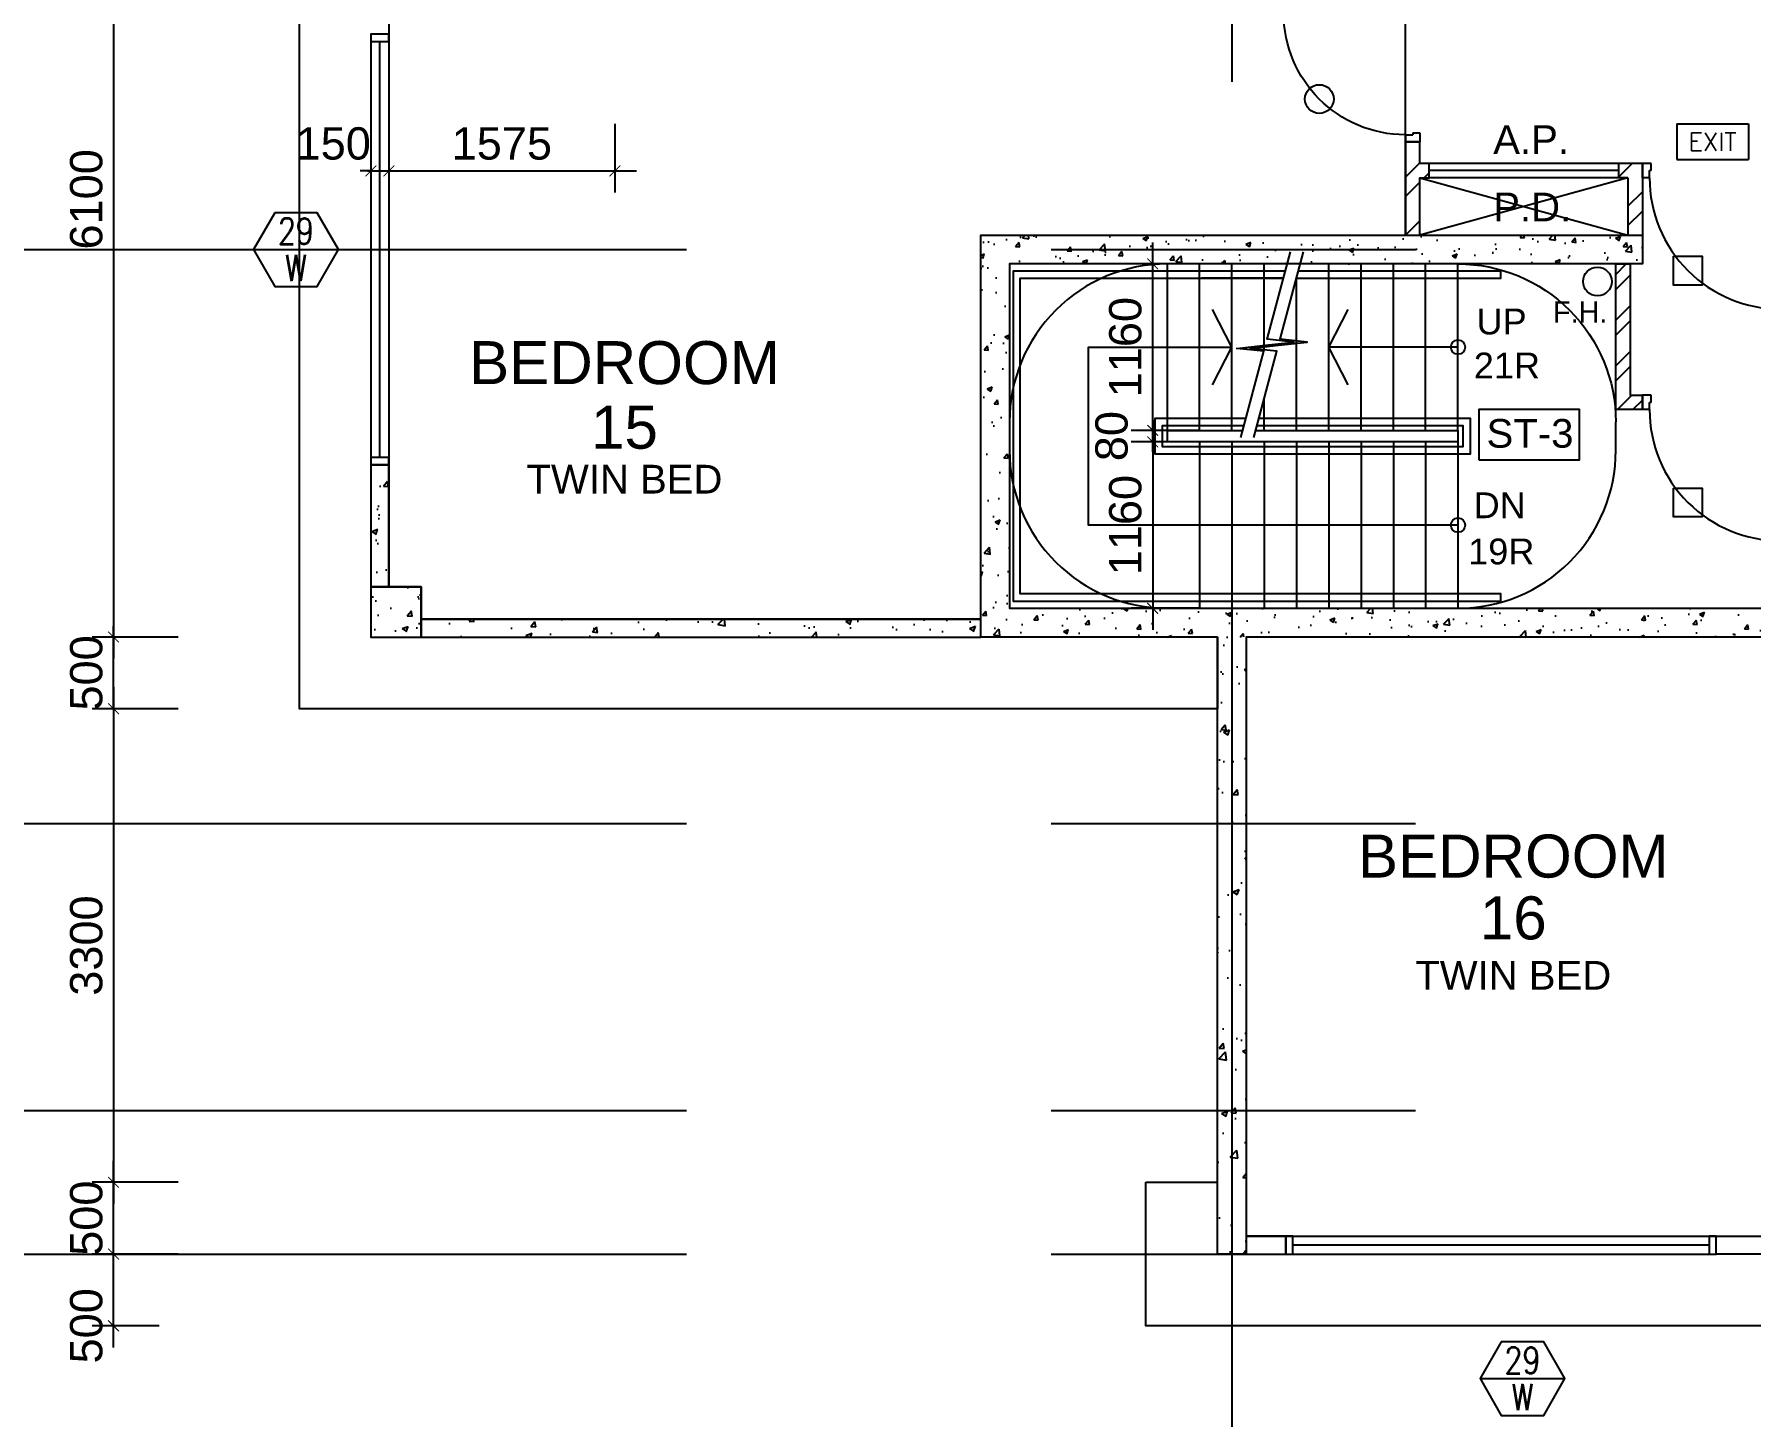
# Model space of a CAD drawing. Header units: millimetres. Extents: x -1214 to 71105, y 7230 to 56309.
# Drawn here: x 10654 to 22615, y 18867 to 28500 of the extents above; entities that cross this region are included whole.
import ezdxf
from ezdxf.enums import TextEntityAlignment as Align

# ---------------------------------------------------------------- set-up
doc = ezdxf.new("R2010")
doc.units = ezdxf.units.MM
doc.header["$MEASUREMENT"] = 0
doc.linetypes.add('CENTERX2', pattern=[101.6, 63.5, -12.7, 12.7, -12.7])
doc.layers.get('0').update_dxf_attribs({"color": 8})
doc.layers.get('Defpoints').update_dxf_attribs({"color": 8})
for name, color, linetype in [('Architectural Features', 8, 'Continuous'), ('Door', 8, 'Continuous'), ('FS', 8, 'Continuous'), ('FSD', 8, 'Continuous'), ('GBP A.P.', 8, 'Continuous'), ('GBP Dim', 8, 'Continuous'), ('GBP Text 200', 8, 'Continuous'), ('GBP Text 250', 8, 'Continuous'), ('grid', 8, 'CENTERX2'), ('hatch', 8, 'Continuous'), ('PD', 8, 'Continuous'), ('PD DOOR', 8, 'Continuous'), ('STAIR', 8, 'Continuous'), ('TEXT', 8, 'Continuous'), ('WALL-NEW', 8, 'Continuous'), ('WALL-STRUCTURE', 8, 'Continuous'), ('WINDOW', 8, 'Continuous'), ('Window Mark', 8, 'Continuous'), ('WINDOW-MULLION', 8, 'Continuous'), ('zzz-room mix', 8, 'Continuous')]:
    doc.layers.add(name, color=color, linetype=linetype)
doc.styles.add('BH', font='arial.ttf')
doc.styles.add('ROMANS', font='romans.shx')
doc.styles.add('SWIS721LT750', font='swissl.ttf')
doc.dimstyles.new('200 GBP', dxfattribs={"dimscale": 1.5, "dimtxt": 150, "dimasz": 50, "dimexe": 100, "dimexo": 50, "dimgap": 50, "dimtad": 1, "dimdec": 0, "dimzin": 0, "dimdsep": 46, "dimtxsty": 'BH', "dimblk": 'ARCHTICK', "dimcen": 0.09, "dimdle": 100, "dimclrd": 9, "dimclre": 9, "dimclrt": 1, "dimadec": 0, "dimazin": 0, "dimtfac": 1, "dimtdec": 0, "dimtix": 1, "dimtmove": 2, "dimatfit": 3, "dimldrblk": 'ARCHTICK', "dimfxl": 300, "dimfxlon": 1, "dimtolj": 1, "dimtzin": 0, "dimarcsym": 0})

# ---------------------------------------------------------------- blocks, each defined once
blk = doc.blocks.new('DR1CM')
at = {"layer": 'Door'}
blk.add_arc((0, 0), 1, 0, 90, dxfattribs=at)
blk = doc.blocks.new('DR1CR2')
at = {"layer": 'Door'}
for p, q in [((-50, 0), (-50, -50)), ((-50, 0), (0, 0)), ((0, 0), (0, -75)), ((-62.5, -50), (-50, -50)), ((-62.5, -50), (-62.5, -100)), ((-62.5, -100), (0, -100)), ((0, -75), (0, -100))]:
    blk.add_line(p, q, dxfattribs=at)
blk = doc.blocks.new('FSEX-V01')
for p, q in [((0, 300), (0, 0)), ((0, 300), (600, 300)), ((600, 300), (600, 0)), ((0, 0), (600, 0))]:
    blk.add_line(p, q)
at = {"style": 'ROMANS'}
blk.add_text('EXIT', height=150, dxfattribs=at).set_placement((300, 150), align=Align.MIDDLE)
blk = doc.blocks.new('A$C65CE4B9A')
at = {"layer": 'grid', "ltscale": 200}
for p, q in [((-50000, 10500), (-50000, -20450)), ((-66500, -8450), (0, -8450)), ((-66500, -12450), (0, -12450)), ((-66500, -14450), (0, -14450)), ((-66500, -15450), (0, -15450))]:
    blk.add_line(p, q, dxfattribs=at)
blk = doc.blocks.new('WINDOW MULLION2')
at = {"layer": 'WINDOW-MULLION', "ltscale": 100}
blk.add_lwpolyline([(25226, 20000), (25226, 20125), (25176, 20125), (25176, 20000)], close=True, dxfattribs=at)
blk = doc.blocks.new('_ArchTick')
at = {"color": 0, "const_width": 0.1}
blk.add_lwpolyline([(0.5, 0.5), (-0.5, -0.5)], dxfattribs=at)
blk = doc.blocks.new('*D28')
at = {"layer": 'Defpoints', "color": 0, "transparency": 16777216}
for p in [(11206, 30400), (11206, 24300), (11206, 24300)]:
    blk.add_point(p, dxfattribs=at)
at = {"layer": 'GBP Dim', "color": 9, "lineweight": -2, "transparency": 16777216}
for p, q in [((11206, 30550), (11206, 24150)), ((11206, 30400), (11056, 30400)), ((11206, 24300), (11056, 24300))]:
    blk.add_line(p, q, dxfattribs=at)
at = {"layer": 'GBP Dim', "color": 9, "lineweight": -2, "transparency": 16777216, "xscale": 75, "yscale": 75, "zscale": 75}
for p, rotation in [((11206, 30400), 90), ((11206, 24300), 270)]:
    blk.add_blockref('_ArchTick', p, dxfattribs=dict(at, rotation=rotation))
at = {"layer": 'GBP Dim', "transparency": 16777216, "insert": (11017, 27350), "char_height": 225, "attachment_point": 5, "rotation": 90, "style": 'BH'}
blk.add_mtext('\\A1;6100', dxfattribs=at)
blk = doc.blocks.new('*D29')
at = {"layer": 'Defpoints', "color": 0, "transparency": 16777216}
for p in [(11206, 23800), (11206, 20500), (11206, 20500)]:
    blk.add_point(p, dxfattribs=at)
at = {"layer": 'GBP Dim', "color": 9, "lineweight": -2, "transparency": 16777216}
for p, q in [((11206, 23950), (11206, 20350)), ((11206, 23800), (11056, 23800)), ((11206, 20500), (11056, 20500))]:
    blk.add_line(p, q, dxfattribs=at)
at = {"layer": 'GBP Dim', "color": 9, "lineweight": -2, "transparency": 16777216, "xscale": 75, "yscale": 75, "zscale": 75}
for p, rotation in [((11206, 23800), 90), ((11206, 20500), 270)]:
    blk.add_blockref('_ArchTick', p, dxfattribs=dict(at, rotation=rotation))
at = {"layer": 'GBP Dim', "transparency": 16777216, "insert": (11017, 22150), "char_height": 225, "attachment_point": 5, "rotation": 90, "style": 'BH'}
blk.add_mtext('\\A1;3300', dxfattribs=at)
blk = doc.blocks.new('*D33')
at = {"layer": 'Defpoints', "color": 0, "transparency": 16777216}
for p in [(11206, 20000), (11936, 20000, 0), (11600, 19500, 0)]:
    blk.add_point(p, dxfattribs=at)
at = {"layer": 'GBP Dim', "color": 9, "lineweight": -2, "transparency": 16777216}
for p, q in [((11206, 19350), (11206, 20150)), ((11656, 20000), (11056, 20000)), ((11525, 19500), (11056, 19500))]:
    blk.add_line(p, q, dxfattribs=at)
at = {"layer": 'GBP Dim', "color": 9, "lineweight": -2, "transparency": 16777216, "xscale": 75, "yscale": 75, "zscale": 75}
for p, rotation in [((11206, 20000), 90), ((11206, 19500), 270)]:
    blk.add_blockref('_ArchTick', p, dxfattribs=dict(at, rotation=rotation))
at = {"layer": 'GBP Dim', "transparency": 16777216, "insert": (11017, 19500), "char_height": 225, "attachment_point": 5, "rotation": 90, "style": 'BH'}
blk.add_mtext('\\A1;500', dxfattribs=at)
blk = doc.blocks.new('*D80')
at = {"layer": 'Defpoints', "color": 0, "transparency": 16777216}
for p in [(23299, 30459), (24719, 28150), (24042, 27734)]:
    blk.add_point(p, dxfattribs=at)
at = {"layer": 'GBP Dim', "color": 9, "lineweight": -2, "transparency": 16777216}
for p, q in [((23006, 30278), (22495, 29964)), ((22544, 30170), (24121, 27606)), ((24426, 27970), (23915, 27655))]:
    blk.add_line(p, q, dxfattribs=at)
at = {"layer": 'GBP Dim', "color": 9, "lineweight": -2, "transparency": 16777216, "xscale": 75, "yscale": 75, "zscale": 75}
for p, rotation in [((22623, 30043), 121.5887666786611), ((24042, 27734), 301.5887666786611)]:
    blk.add_blockref('_ArchTick', p, dxfattribs=dict(at, rotation=rotation))
at = {"layer": 'GBP Dim', "transparency": 16777216, "insert": (23494, 28988), "char_height": 225, "attachment_point": 5, "rotation": 301.5888, "style": 'BH'}
blk.add_mtext('\\A1;2710', dxfattribs=at)
blk = doc.blocks.new('*D140')
at = {"layer": 'Defpoints', "color": 0, "transparency": 16777216}
for p in [(13125, 27952), (14700, 27952), (14700, 27548)]:
    blk.add_point(p, dxfattribs=at)
at = {"layer": 'GBP Dim', "color": 9, "lineweight": -2, "transparency": 16777216}
for p, q in [((13125, 27877), (13125, 27398)), ((14700, 27877), (14700, 27398)), ((12975, 27548), (14850, 27548))]:
    blk.add_line(p, q, dxfattribs=at)
at = {"layer": 'GBP Dim', "color": 9, "lineweight": -2, "transparency": 16777216, "xscale": 75, "yscale": 75, "zscale": 75, "rotation": 180}
blk.add_blockref('_ArchTick', (13125, 27548), dxfattribs=at)
at = {"layer": 'GBP Dim', "color": 9, "lineweight": -2, "transparency": 16777216, "xscale": 75, "yscale": 75, "zscale": 75}
blk.add_blockref('_ArchTick', (14700, 27548), dxfattribs=at)
at = {"layer": 'GBP Dim', "transparency": 16777216, "insert": (13912, 27738), "char_height": 225, "attachment_point": 5, "style": 'BH'}
blk.add_mtext('\\A1;1575', dxfattribs=at)
blk = doc.blocks.new('*D143')
at = {"layer": 'Defpoints', "color": 0, "transparency": 16777216}
for p in [(11206, 24300), (11902, 24300), (11902, 23800)]:
    blk.add_point(p, dxfattribs=at)
at = {"layer": 'GBP Dim', "color": 9, "lineweight": -2, "transparency": 16777216}
for p, q in [((11656, 24300), (11056, 24300)), ((11206, 24300), (11206, 24375)), ((11206, 23800), (11206, 24300)), ((11656, 23800), (11056, 23800)), ((11206, 23800), (11206, 23725))]:
    blk.add_line(p, q, dxfattribs=at)
at = {"layer": 'GBP Dim', "color": 9, "lineweight": -2, "transparency": 16777216, "xscale": 75, "yscale": 75, "zscale": 75}
for p, rotation in [((11206, 24300), 270), ((11206, 23800), 90)]:
    blk.add_blockref('_ArchTick', p, dxfattribs=dict(at, rotation=rotation))
at = {"layer": 'GBP Dim', "transparency": 16777216, "insert": (11017, 24050), "char_height": 225, "attachment_point": 5, "rotation": 90, "style": 'BH'}
blk.add_mtext('\\A1;500', dxfattribs=at)
blk = doc.blocks.new('*D144')
at = {"layer": 'Defpoints', "color": 0, "transparency": 16777216}
for p in [(13000, 23155), (18900, 18354), (18900, 16933)]:
    blk.add_point(p, dxfattribs=at)
at = {"layer": 'GBP Dim', "color": 9, "lineweight": -2, "transparency": 16777216}
for p, q in [((13000, 17383), (13000, 16783)), ((18900, 17383), (18900, 16783)), ((12850, 16933), (19050, 16933))]:
    blk.add_line(p, q, dxfattribs=at)
at = {"layer": 'GBP Dim', "color": 9, "lineweight": -2, "transparency": 16777216, "xscale": 75, "yscale": 75, "zscale": 75, "rotation": 180}
blk.add_blockref('_ArchTick', (13000, 16933), dxfattribs=at)
at = {"layer": 'GBP Dim', "color": 9, "lineweight": -2, "transparency": 16777216, "xscale": 75, "yscale": 75, "zscale": 75}
blk.add_blockref('_ArchTick', (18900, 16933), dxfattribs=at)
at = {"layer": 'GBP Dim', "transparency": 16777216, "insert": (15950, 17122), "char_height": 225, "attachment_point": 5, "style": 'BH'}
blk.add_mtext('\\A1;5900', dxfattribs=at)
blk = doc.blocks.new('*D170')
at = {"layer": 'Defpoints', "color": 0, "transparency": 16777216}
for p in [(18900, 19223), (18400, 18723, 0), (18900, 17809)]:
    blk.add_point(p, dxfattribs=at)
at = {"layer": 'GBP Dim', "color": 9, "lineweight": -2, "transparency": 16777216}
for p, q in [((18400, 18034), (18400, 17659)), ((18900, 18034), (18900, 17659)), ((18250, 17809), (19050, 17809))]:
    blk.add_line(p, q, dxfattribs=at)
at = {"layer": 'GBP Dim', "color": 9, "lineweight": -2, "transparency": 16777216, "xscale": 75, "yscale": 75, "zscale": 75, "rotation": 180}
blk.add_blockref('_ArchTick', (18400, 17809), dxfattribs=at)
at = {"layer": 'GBP Dim', "color": 9, "lineweight": -2, "transparency": 16777216, "xscale": 75, "yscale": 75, "zscale": 75}
blk.add_blockref('_ArchTick', (18900, 17809), dxfattribs=at)
at = {"layer": 'GBP Dim', "transparency": 16777216, "insert": (18625, 17999), "char_height": 225, "attachment_point": 5, "style": 'BH'}
blk.add_mtext('\\A1;500', dxfattribs=at)
blk = doc.blocks.new('MISCWINDOWS')
blk.add_line((-4.04, 0), (4.04, 0))
blk.add_lwpolyline([(-2.02, 3.5), (-4.04, 0), (-2.02, -3.5), (2.02, -3.5), (4.04, 0), (2.02, 3.5)], close=True)
at = {"style": 'BH'}
for tag, p in [('MARK_NUMBER', (0, 1.75)), ('DWG_NUMBER', (0, -1.75))]:
    blk.add_attdef(tag, text='', height=2.5, dxfattribs=at).set_placement(p, align=Align.MIDDLE_CENTER)
blk = doc.blocks.new('*D175')
at = {"layer": 'Defpoints', "color": 0, "transparency": 16777216}
for p in [(11206, 20500), (11936, 20500, 0), (11600, 20000, 0)]:
    blk.add_point(p, dxfattribs=at)
at = {"layer": 'GBP Dim', "color": 9, "lineweight": -2, "transparency": 16777216}
for p, q in [((11206, 19850), (11206, 20650)), ((11656, 20500), (11056, 20500)), ((11525, 20000), (11056, 20000))]:
    blk.add_line(p, q, dxfattribs=at)
at = {"layer": 'GBP Dim', "color": 9, "lineweight": -2, "transparency": 16777216, "xscale": 75, "yscale": 75, "zscale": 75}
for p, rotation in [((11206, 20500), 90), ((11206, 20000), 270)]:
    blk.add_blockref('_ArchTick', p, dxfattribs=dict(at, rotation=rotation))
at = {"layer": 'GBP Dim', "transparency": 16777216, "insert": (11017, 20250), "char_height": 225, "attachment_point": 5, "rotation": 90, "style": 'BH'}
blk.add_mtext('\\A1;500', dxfattribs=at)
blk = doc.blocks.new('*D242')
at = {"layer": 'Defpoints', "color": 0, "transparency": 16777216}
for p in [(13000, 27952), (13125, 27952), (13125, 27548)]:
    blk.add_point(p, dxfattribs=at)
at = {"layer": 'GBP Dim', "color": 9, "lineweight": -2, "transparency": 16777216}
for p, q in [((13000, 27877), (13000, 27398)), ((13125, 27877), (13125, 27398)), ((13000, 27548), (12925, 27548)), ((13000, 27548), (13125, 27548)), ((13125, 27548), (13200, 27548))]:
    blk.add_line(p, q, dxfattribs=at)
at = {"layer": 'GBP Dim', "color": 9, "lineweight": -2, "transparency": 16777216, "xscale": 75, "yscale": 75, "zscale": 75}
blk.add_blockref('_ArchTick', (13000, 27548), dxfattribs=at)
at = {"layer": 'GBP Dim', "color": 9, "lineweight": -2, "transparency": 16777216, "xscale": 75, "yscale": 75, "zscale": 75, "rotation": 180}
blk.add_blockref('_ArchTick', (13125, 27548), dxfattribs=at)
at = {"layer": 'GBP Dim', "transparency": 16777216, "insert": (12737, 27738), "char_height": 225, "attachment_point": 5, "style": 'BH'}
blk.add_mtext('\\A1;150', dxfattribs=at)
blk = doc.blocks.new('*D251')
at = {"layer": 'Defpoints', "color": 0, "transparency": 16777216}
for p in [(18850, 25660), (18448, 24500), (18850, 24500)]:
    blk.add_point(p, dxfattribs=at)
at = {"layer": 'GBP Dim', "color": 9, "lineweight": -2, "transparency": 16777216}
for p, q in [((18448, 25810), (18448, 24350)), ((18775, 25660), (18298, 25660)), ((18775, 24500), (18298, 24500))]:
    blk.add_line(p, q, dxfattribs=at)
at = {"layer": 'GBP Dim', "color": 9, "lineweight": -2, "transparency": 16777216, "xscale": 75, "yscale": 75, "zscale": 75}
for p, rotation in [((18448, 25660), 90), ((18448, 24500), 270)]:
    blk.add_blockref('_ArchTick', p, dxfattribs=dict(at, rotation=rotation))
at = {"layer": 'GBP Dim', "transparency": 16777216, "insert": (18258, 25080), "char_height": 225, "attachment_point": 5, "rotation": 90, "style": 'BH'}
blk.add_mtext('\\A1;1160', dxfattribs=at)
blk = doc.blocks.new('*D252')
at = {"layer": 'Defpoints', "color": 0, "transparency": 16777216}
for p in [(18448, 25740), (18850, 25740), (18850, 25660)]:
    blk.add_point(p, dxfattribs=at)
at = {"layer": 'GBP Dim', "color": 9, "lineweight": -2, "transparency": 16777216}
for p, q in [((18775, 25740), (18298, 25740)), ((18448, 25740), (18448, 25815)), ((18448, 25660), (18448, 25740)), ((18775, 25660), (18298, 25660)), ((18448, 25660), (18448, 25585))]:
    blk.add_line(p, q, dxfattribs=at)
at = {"layer": 'GBP Dim', "color": 9, "lineweight": -2, "transparency": 16777216, "xscale": 75, "yscale": 75, "zscale": 75}
for p, rotation in [((18448, 25740), 270), ((18448, 25660), 90)]:
    blk.add_blockref('_ArchTick', p, dxfattribs=dict(at, rotation=rotation))
at = {"layer": 'GBP Dim', "transparency": 16777216, "insert": (18162, 25700), "char_height": 225, "attachment_point": 5, "rotation": 90, "style": 'BH'}
blk.add_mtext('\\A1;80', dxfattribs=at)
blk = doc.blocks.new('*D253')
at = {"layer": 'Defpoints', "color": 0, "transparency": 16777216}
for p in [(18448, 26900), (18848, 26900), (18850, 25740)]:
    blk.add_point(p, dxfattribs=at)
at = {"layer": 'GBP Dim', "color": 9, "lineweight": -2, "transparency": 16777216}
for p, q in [((18448, 25590), (18448, 27050)), ((18773, 26900), (18298, 26900)), ((18775, 25740), (18298, 25740))]:
    blk.add_line(p, q, dxfattribs=at)
at = {"layer": 'GBP Dim', "color": 9, "lineweight": -2, "transparency": 16777216, "xscale": 75, "yscale": 75, "zscale": 75}
for p, rotation in [((18448, 26900), 90), ((18448, 25740), 270)]:
    blk.add_blockref('_ArchTick', p, dxfattribs=dict(at, rotation=rotation))
at = {"layer": 'GBP Dim', "transparency": 16777216, "insert": (18258, 26320), "char_height": 225, "attachment_point": 5, "rotation": 90, "style": 'BH'}
blk.add_mtext('\\A1;1160', dxfattribs=at)

msp = doc.modelspace()

# ---------------------------------------------------------------- hatches: boundary and pattern name
at = {"layer": 'hatch'}
h = msp.add_hatch(dxfattribs=at)
h.set_pattern_fill('ANSI32', color=256, scale=30, style=0)
h.set_pattern_definition([(45, (20210, 27099.97), (-202.06, 202.06), []), (45, (20344.7, 27099.97), (-202.06, 202.06), [])])
edge = h.paths.add_edge_path()
edge.add_line((20374.7, 27600), (20310, 27600))
edge.add_line((20310, 27600), (20310, 27750))
edge.add_line((20310, 27750), (20210, 27750))
edge.add_line((20210, 27750), (20210, 27100))
edge.add_line((20374.7, 27500.1), (20374.7, 27600))
edge.add_line((20374.7, 27500), (20310, 27500))
edge.add_line((20310, 27500), (20310, 27100))
edge.add_line((20210, 27100), (20310, 27100))
h = msp.add_hatch(dxfattribs=at)
h.set_pattern_fill('AR-CONC', color=256, scale=50, style=0)
h.set_pattern_definition([(50, (-579051.98, 745630.23), (358.63009, -31.37607), [37.5, -412.5]), (355, (-579051.98, 745630.23), (-69.37567, 376.09607), [30, -330]), (100.4514, (-579022.1, 745627.62), (289.25469, 344.71977), [31.8701, -350.57106]), (46.1842, (-579052, 745730.23), (533.62052, -82.7595), [56.25, -618.75]), (96.6356, (-579007.5, 745723.34), (467.33135, 487.05894), [47.80514, -525.8565]), (351.1842, (-579052, 745730.23), (467.33097, 487.0593), [45, -495]), (21, (-579001.98, 745705.23), (298.45353, -201.309445), [37.5, -412.5]), (326, (-579001.98, 745705.23), (121.65767, 362.57502), [30, -330]), (71.4514, (-578977.1, 745688.46), (420.11131, 161.26525), [31.8701, -350.57106]), (37.5, (-579051.98, 745630.23), (6.079928, 166.446927), [0, -326, 0, -335, 0, -331.25]), (7.5, (-579051.98, 745630.23), (131.53477, 197.205856), [0, -191, 0, -318.5, 0, -126.25]), (327.5, (-579163.48, 745630.23), (266.911218, -11.277436), [0, -125, 0, -390, 0, -517.5]), (317.5, (-579213.48, 745630.23), (291.593085, 50.05249), [0, -162.5, 0, -259, 0, -367.5])])
h.paths.add_polyline_path([(17250, 27100), (21860, 27100), (21860, 26900), (17450, 26900), (17450, 24500), (22975, 24500), (22975, 27000), (22975, 27600), (23175, 27600), (23175, 27000), (23175, 24300), (17250, 24300)])
h = msp.add_hatch(dxfattribs=at)
h.set_pattern_fill('ANSI32', color=256, scale=30, style=0)
h.set_pattern_definition([(45, (326563.34, -69177.02), (-202.05576, 202.05576), []), (45, (326698.05, -69177.02), (-202.05576, 202.05576), [])])
h.paths.add_polyline_path([(21695.3, 27600), (21860, 27600), (21860, 27100), (21760, 27100), (21760, 27500), (21695.3, 27500)])
h = msp.add_hatch(dxfattribs=at)
h.set_pattern_fill('ANSI32', color=256, scale=600, style=0)
h.set_pattern_definition([(45, (17319.3, 10379.9), (-159.099, 159.099), []), (45, (17425.37, 10379.9), (-159.099, 159.099), [])])
h.paths.add_polyline_path([(21775, 26900), (21775, 25985), (21860, 25985), (21860, 25885), (21675, 25885), (21675, 26900)])
h = msp.add_hatch(dxfattribs=at)
h.set_pattern_fill('AR-CONC', color=256, scale=60, style=0)
h.set_pattern_definition([(50, (-1096830.06, 2082856.36), (430.35611, -37.65128), [45, -495]), (355, (-1096830.06, 2082856.36), (-83.2508, 451.31528), [36, -396]), (100.4514, (-1096794.2, 2082853.2), (347.10563, 413.663725), [38.24411, -420.68527]), (46.1842, (-1096830.06, 2082976.36), (640.34463, -99.31141), [67.5, -742.5]), (96.6356, (-1096776.7, 2082968.1), (560.79762, 584.47072), [57.36617, -631.0278]), (351.1842, (-1096830.06, 2082976.36), (560.79717, 584.47116), [54, -594]), (21, (-1096770.06, 2082946.36), (358.14423, -241.571334), [45, -495]), (326, (-1096770.06, 2082946.36), (145.9892, 435.09003), [36, -396]), (71.4514, (-1096740.2, 2082926.22), (504.13358, 193.5183), [38.24411, -420.68527]), (37.5, (-1096830.06, 2082856.36), (7.295913, 199.736312), [0, -391.2, 0, -402, 0, -397.5]), (7.5, (-1096830.06, 2082856.36), (157.841722, 236.647027), [0, -229.2, 0, -382.2, 0, -151.5]), (327.5, (-1096963.86, 2082856.36), (320.293462, -13.532923), [0, -150, 0, -468, 0, -621]), (317.5, (-1097023.86, 2082856.36), (349.9117, 60.06299), [0, -195, 0, -310.8, 0, -441])])
edge = h.paths.add_edge_path()
edge.add_line((13000, 24300), (17271.3, 24300))
edge.add_line((17271.3, 24300), (17250, 24425))
edge.add_line((17250, 24425), (13350, 24425))
edge.add_line((13350, 24425), (13350, 24650))
edge.add_line((13350, 24650), (13125, 24650))
edge.add_line((13125, 24650), (13125, 25400))
edge.add_line((13125, 25400), (13000, 25400))
edge.add_line((13000, 25400), (13000, 24300))
h = msp.add_hatch(dxfattribs=at)
h.set_pattern_fill('AR-CONC', color=256, scale=60, style=0)
h.set_pattern_definition([(50, (0, -2e-10), (430.356, -37.6513), [45, -495]), (355, (0, -2e-10), (-83.251, 451.315), [36, -396]), (100.4514, (35.86, -3.14), (347.1056, 413.664), [38.244, -420.685]), (46.1842, (0, 120), (640.345, -99.311), [67.5, -742.5]), (96.6356, (53.36, 111.7), (560.798, 584.471), [57.366, -631.028]), (351.1842, (0, 120), (560.797, 584.471), [54, -594]), (21, (60, 90), (358.1442, -241.5713), [45, -495]), (326, (60, 90), (145.989, 435.09), [36, -396]), (71.4514, (89.85, 69.87), (504.1336, 193.5183), [38.244, -420.685]), (37.5, (0, -2e-10), (7.2959, 199.7363), [0, -391.2, 0, -402, 0, -397.5]), (7.5, (0, -2e-10), (157.8417, 236.647), [0, -229.2, 0, -382.2, 0, -151.5]), (327.5, (-133.8, -2e-10), (320.2935, -13.5329), [0, -150, 0, -468, 0, -621]), (317.5, (-193.8, -2e-10), (349.9117, 60.063), [0, -195, 0, -310.8, 0, -441])])
h.paths.add_polyline_path([(19100, 20000), (18900, 20000.3), (18900, 24300), (19100, 24300)])

# ---------------------------------------------------------------- linework, layer by layer
at = {"layer": 'Architectural Features', "ltscale": 50}
msp.add_line((18400.9, 20499.9, 0), (18900, 20499.9), dxfattribs=at)
for points in [[(18900, 24299.9), (18900, 23799.9), (12500.9, 23799.9), (12500.9, 30400.1)], [(18900, 24299.9), (18900, 23799.9), (12500.9, 23799.9), (12500.9, 24799.9)]]:
    msp.add_lwpolyline(points, dxfattribs=at)
at = {"layer": 'Architectural Features', "ltscale": 50, "elevation": 0}
msp.add_lwpolyline([(31000, 19999.9), (31000, 19499.8), (18400.9, 19499.9), (18400.9, 20499.9)], dxfattribs=at)
at = {"layer": 'FSD'}
for points in [[(22078, 26953), (22278, 26953), (22278, 26753), (22078, 26753), (22078, 26953)], [(22078, 25338), (22278, 25338), (22278, 25138), (22078, 25138), (22078, 25338)]]:
    msp.add_lwpolyline(points, dxfattribs=at)
for centre in [(19609, 28049), (21547.1, 26777.5)]:
    msp.add_circle(centre, 100, dxfattribs=at)
at = {"layer": 'PD'}
for points in [[(21695.3, 27600), (20374.7, 27599.9)], [(21695.3, 27500.1), (20374.7, 27500)]]:
    msp.add_lwpolyline(points, dxfattribs=at)
at = {"layer": 'PD', "ltscale": 20}
for points in [[(21760, 27500), (20310, 27100)], [(20310, 27500), (21760, 27100)]]:
    msp.add_lwpolyline(points, dxfattribs=at)
at = {"layer": 'PD DOOR'}
msp.add_lwpolyline([(21695.3, 27550), (20374.7, 27550)], dxfattribs=at)
at = {"layer": 'STAIR'}
for points in [[(19061.5, 25691.3), (19222.2, 26290.9), (19034.6, 26311.1), (19233.5, 26333), (19432.3, 26354.9), (19244.7, 26375.1), (19407.6, 26983)], [(19152.9, 25691.3), (19313.6, 26290.9), (19126.1, 26311.1), (19324.9, 26333), (19523.7, 26354.9), (19336.2, 26375.1), (19499.1, 26983)], [(19372, 26850), (17475, 26850), (17475, 24550), (20875, 24550), (20875, 24600), (17525, 24600), (17525, 26800), (19358.6, 26800)], [(18550, 25740), (18550, 26900)], [(18775, 25740), (18775, 26900)], [(19358.6, 26800), (18790, 26800)], [(19372, 26850), (18803.4, 26850)], [(19000, 25740), (19000, 26900)], [(19225, 26300.4), (19225, 26900)], [(19450, 26800), (20875, 26800), (20875, 26850), (19463.4, 26850)], [(19450, 25740), (19450, 26800)], [(19675, 25740), (19675, 26900)], [(19900, 25740), (19900, 26900)], [(20125, 25740), (20125, 26900)], [(20350, 25740), (20350, 26900)], [(20575, 25740), (20575, 26900)], [(18865.4, 26056.6), (19000, 26320), (18865.4, 26583.3)], [(19809.6, 26056.6), (19675, 26320), (19809.6, 26583.3)], [(20575, 25080), (18000, 25080), (18000, 26320), (19000, 26320)], [(20575, 26320), (19675, 26320)], [(19225, 25740), (19225, 25960.3)], [(19188.8, 25825), (20660, 25825), (20660, 25575), (19450, 25575), (18465, 25575), (18465, 25825), (19097.3, 25825)], [(19175.4, 25775), (20610, 25775), (20610, 25625), (19463.4, 25625), (18515, 25625), (18515, 25775), (19083.9, 25775)], [(19166, 25740), (20575, 25740), (20575, 25660), (18550, 25660), (18550, 25740), (19074.5, 25740)], [(18775, 25660), (18775, 24500)], [(19000, 25660), (19000, 24500)], [(19225, 25660), (19225, 24500)], [(19450, 25660), (19450, 24500)], [(19675, 25660), (19675, 24500)], [(19900, 25660), (19900, 24500)], [(20125, 25660), (20125, 24500)], [(20350, 25660), (20350, 24500)], [(20575, 25660), (20575, 24500)]]:
    msp.add_lwpolyline(points, dxfattribs=at)
at = {"layer": 'STAIR', "ltscale": 0.1}
for points in [[(20575, 26900, -0.4142136), (21675, 25800)], [(20575, 24500, 0.4142136), (21675, 25600)]]:
    msp.add_lwpolyline(points, format="xyb", dxfattribs=at)
at = {"layer": 'STAIR', "ltscale": 0.3}
msp.add_lwpolyline([(21675, 25600), (21675, 25800)], dxfattribs=at)
at = {"layer": 'STAIR'}
for centre in [(20575, 26320), (20575, 25080)]:
    msp.add_circle(centre, 50, dxfattribs=at)
at = {"layer": 'STAIR', "ltscale": 0.1}
for centre, start, end in [((18550, 25800), 90.00004, 180.00005), ((18550, 25600), 179.99995, 269.99996)]:
    msp.add_arc(centre, 1100, start, end, dxfattribs=at)
at = {"layer": 'TEXT'}
msp.add_lwpolyline([(20720, 25534.2), (21422.3, 25534.2), (21422.3, 25885), (20720, 25885)], close=True, dxfattribs=at)
at = {"layer": 'WALL-NEW'}
for points in [[(20210, 27100), (20310, 27100), (20310, 27500), (20374.7, 27500), (20374.7, 27600), (20310, 27600), (20310, 27750), (20210, 27750), (20210, 27100)], [(21860, 27600), (21695.3, 27600)], [(21695.3, 27500.1), (21695.3, 27600)], [(21860, 27600), (21860, 27100)], [(21760, 27500), (21695.3, 27500)], [(21760, 27500), (21760, 27100)], [(21775, 26900), (21775, 25985), (21860, 25985), (21860, 25885), (21675, 25885), (21675, 26900), (21775, 26900)]]:
    msp.add_lwpolyline(points, dxfattribs=at)
for points in [[(13125, 25499.9), (13000, 25499.9), (13000, 24650), (13125, 24650)], [(17250, 24425), (13350, 24425), (13350, 24300), (17250, 24300)], [(22375, 20125), (22975, 20125), (22975, 19999.7), (22375, 19999.7)]]:
    msp.add_lwpolyline(points, close=True, dxfattribs=at)
at = {"layer": 'WALL-NEW', "elevation": 0}
msp.add_lwpolyline([(19375, 20125), (19100, 20125), (19100, 20000), (19375, 20000)], close=True, dxfattribs=at)
at = {"layer": 'WALL-STRUCTURE'}
msp.add_lwpolyline([(17250, 27100), (21860, 27100), (21860, 26900), (17450, 26900), (17450, 24500), (22975, 24500), (22975, 27000), (22975, 27600), (23175, 27600), (23175, 27000), (23175, 24300), (19100, 24300), (19100, 20000), (18900, 20000), (18900, 24299.9), (17250, 24300), (17250, 27100)], dxfattribs=at)
msp.add_lwpolyline([(13350, 24650), (13000, 24650), (13000, 24300), (13350, 24300)], close=True, dxfattribs=at)
at = {"layer": 'WINDOW'}
for points in [[(13000, 28449.9), (13125, 28449.9), (13125, 28499.9), (13000, 28499.9)], [(13000, 25499.9), (13125, 25499.9), (13125, 25549.9), (13000, 25549.9)]]:
    msp.add_lwpolyline(points, close=True, dxfattribs=at)
for points in [[(13000, 28449.9), (13000, 25549.9)], [(13062.5, 25549.9), (13062.5, 28449.9)], [(13125, 28450.1), (13125, 25549.9)], [(19425, 20125), (22325, 20124.9)], [(22325, 20062.5), (19425, 20062.5)], [(19425, 20000), (22325, 20000)]]:
    msp.add_lwpolyline(points, dxfattribs=at)
at = {"layer": 'zzz-room mix'}
for points in [[(13350, 24425), (17250, 24425), (17250, 27100), (20210, 27100), (20210, 28700), (17475, 28700), (17475, 29300), (15200, 29300), (15200, 28600), (14700, 28600), (14700, 31521.2), (13125, 31521.2), (13125, 24650), (13350, 24650)], [(19100, 20125), (24300, 20125), (24300, 21200), (24800, 21200), (24800, 23200), (24300, 23200), (24300, 26450), (23175, 26450), (23175, 24300), (19100, 24299.9)]]:
    msp.add_lwpolyline(points, close=True, dxfattribs=at)

# ---------------------------------------------------------------- block references
at = {"layer": 'Door'}
for p, xscale, yscale, zscale, rotation in [((20210, 28650), -850.0000000011556, 850.0000000009313, 850.0000000009968, 90.00004162684844), ((22825, 27500), 915.0000000000086, 915.0000000000086, 915.0000000000086, 180.0000416266847), ((22825, 25885), 915.0000000000086, 915.0000000000086, 915.0000000000086, 180.0000416266847)]:
    msp.add_blockref('DR1CM', p, dxfattribs=dict(at, xscale=xscale, yscale=yscale, zscale=zscale, rotation=rotation))
at = {"layer": 'Door', "xscale": -1, "rotation": 90.00004162146521}
msp.add_blockref('DR1CR2', (20210, 27750), dxfattribs=at)
at = {"layer": 'Door', "rotation": 180.0000416214653}
for p in [(21860, 27500), (21860, 25885)]:
    msp.add_blockref('DR1CR2', p, dxfattribs=at)
at = {"layer": 'FS', "xscale": 0.8333333332557231, "yscale": 0.8333333332557231, "zscale": 0.8333333332557231}
msp.add_blockref('FSEX-V01', (22099.2, 27626.5), dxfattribs=at)
at = {"layer": 'WALL-NEW'}
msp.add_blockref('A$C65CE4B9A', (69000, 35449.9), dxfattribs=at)
at = {"layer": 'Window Mark'}
ref = msp.add_blockref('MISCWINDOWS', (12476.9, 26999.9), dxfattribs=dict(at, xscale=73.25, yscale=73.25, zscale=73.25))
ref.add_attrib('MARK_NUMBER', '29', dxfattribs={"layer": '0', "height": 183.12, "style": 'ROMANS', "width": 0.8}).set_placement((12476.9, 27128), align=Align.MIDDLE_CENTER)
ref.add_attrib('DWG_NUMBER', 'W', dxfattribs={"layer": '0', "height": 183.1, "style": 'ROMANS', "width": 0.8}).set_placement((12476.9, 26871.7), align=Align.MIDDLE_CENTER)
ref = msp.add_blockref('MISCWINDOWS', (21024.6, 19132), dxfattribs=dict(at, xscale=73.25, yscale=73.25, zscale=73.25))
ref.add_attrib('MARK_NUMBER', '29', dxfattribs={"layer": '0', "height": 183.12, "style": 'ROMANS', "width": 0.8}).set_placement((21024.6, 19260.2), align=Align.MIDDLE_CENTER)
ref.add_attrib('DWG_NUMBER', 'W', dxfattribs={"layer": '0', "height": 183.1, "style": 'ROMANS', "width": 0.8}).set_placement((21024.6, 19003.8), align=Align.MIDDLE_CENTER)
at = {"layer": 'WINDOW-MULLION'}
for p in [(-5800.9, 0.1, 0), (-2850.9, 0.1)]:
    msp.add_blockref('WINDOW MULLION2', p, dxfattribs=at)

# ---------------------------------------------------------------- texts
at = {"layer": 'FSD', "insert": (21237.1, 26490), "char_height": 150, "width": 1512.981, "attachment_point": 7, "style": 'SWIS721LT750'}
msp.add_mtext('{\\fUnivers|b0|i0|c0|p34;F.H.}', dxfattribs=at)
at = {"layer": 'GBP A.P.', "style": 'BH'}
msp.add_text('A.P.', height=200, rotation=0.00004, dxfattribs=at).set_placement((21084.8, 27666.4), align=Align.CENTER)
at = {"layer": 'GBP Text 200', "style": 'BH'}
for p in [(14766.6, 25299.9), (20960.5, 21842.7)]:
    msp.add_text('TWIN BED', height=200, dxfattribs=at).set_placement(p, align=Align.CENTER)
at = {"layer": 'GBP Text 250', "style": 'BH'}
for s, p in [('BEDROOM', (14766.6, 26062)), ('15', (14766.6, 25612)), ('BEDROOM', (20960.5, 22623.4)), ('16', (20960.5, 22192.7))]:
    msp.add_text(s, height=300, dxfattribs=at).set_placement(p, align=Align.CENTER)
at = {"layer": 'TEXT', "style": 'BH'}
msp.add_text('P.D.', height=200, rotation=0.00004, dxfattribs=at).set_placement((21092.7, 27196.7), align=Align.CENTER)
for s, height, p in [('UP', 180, (20704.5, 26408.8)), ('21R', 180, (20685.5, 26101.8)), ('ST-3', 200, (20774.4, 25619.2)), ('DN', 180, (20684.4, 25128.1)), ('19R', 180, (20646.3, 24806.3))]:
    msp.add_text(s, height=height, dxfattribs=at).set_placement(p)

# ---------------------------------------------------------------- dimensions: what is measured, and where the dimension line sits
at = {"layer": 'GBP Dim'}
for base, p1, p2, override, picture, middle in [((11206.5, 24300), (11206.5, 30400.1), (11206.5, 24300), {"dimasz": 50, "dimclrt": 256, "dimfxl": 300, "dimfxlon": 1}, '*D28', (11016.6, 27350)), ((18448.3, 26900), (18850, 25740), (18848.2, 26900), {"dimclrt": 256}, '*D253', (18258.5, 26320)), ((18448.3, 24500), (18850, 25660), (18850, 24500), {"dimclrt": 256}, '*D251', (18258.5, 25080)), ((11206.5, 24299.9), (11901.8, 23799.9), (11901.8, 24299.9), {"dimclrt": 256}, '*D143', (11016.6, 24049.9)), ((11206.5, 20499.9), (11206.5, 23800), (11206.5, 20499.9), {"dimasz": 50, "dimclrt": 256, "dimfxl": 300, "dimfxlon": 1}, '*D29', (11016.5, 22149.9))]:
    dim = msp.add_linear_dim(base=base, p1=p1, p2=p2, angle=90, dimstyle='200 GBP', override=override, dxfattribs=at)
    dim.commit()
    dim.dimension.update_dxf_attribs({"geometry": picture, "text_midpoint": middle})
dim = msp.add_aligned_dim(p1=(23299.4, 30458.5), p2=(24719, 28150), distance=-794.2, dimstyle='200 GBP', override={"dimexe": 100, "dimdle": 100, "dimclrt": 256}, dxfattribs=at)
dim.commit()
dim.dimension.update_dxf_attribs({"geometry": '*D80', "text_midpoint": (23494.4, 28987.7)})
dim = msp.add_linear_dim(base=(13125, 27548.5), p1=(13000, 27951.9), p2=(13125, 27951.9), text='150', dimstyle='200 GBP', override={"dimclrt": 256}, dxfattribs=at)
dim.commit()
dim.dimension.update_dxf_attribs({"geometry": '*D242', "text_midpoint": (12737.5, 27738.4), "dimtype": 160})
for base, p1, p2, override, picture, middle in [((14700, 27548.5), (13125, 27951.9), (14700, 27951.9), {"dimclrt": 256}, '*D140', (13912.5, 27738.4)), ((18900, 16932.5), (13000, 23155.2), (18900, 18354), {"dimclrt": 256, "dimfxl": 300, "dimfxlon": 1}, '*D144', (15950, 17122.4))]:
    dim = msp.add_linear_dim(base=base, p1=p1, p2=p2, dimstyle='200 GBP', override=override, dxfattribs=at)
    dim.commit()
    dim.dimension.update_dxf_attribs({"geometry": picture, "text_midpoint": middle})
for base, p1, p2, override, picture, middle in [((18448.3, 25740), (18850, 25660), (18850, 25740), {"dimclrt": 256}, '*D252', (18161.7, 25700)), ((11206.5, 20499.9), (11600.5, 19999.9, 0), (11935.9, 20499.9, 0), {"dimasz": 50, "dimclrt": 256, "dimfxl": 300, "dimfxlon": 1}, '*D175', (11016.6, 20249.9)), ((11206.5, 19999.9), (11600.5, 19499.9, 0), (11935.9, 19999.9, 0), {"dimasz": 50, "dimclrt": 256, "dimfxl": 300, "dimfxlon": 1}, '*D33', (11016.6, 19499.9))]:
    dim = msp.add_linear_dim(base=base, p1=p1, p2=p2, angle=90, dimstyle='200 GBP', override=override, dxfattribs=at)
    dim.commit()
    dim.dimension.update_dxf_attribs({"geometry": picture, "text_midpoint": middle, "dimtype": 160})
dim = msp.add_linear_dim(base=(18900, 17808.8), p1=(18399.9, 18723.3, 0), p2=(18900, 19223.3), dimstyle='200 GBP', override={"dimclrt": 256, "dimfxl": 150}, dxfattribs=at)
dim.commit()
dim.dimension.update_dxf_attribs({"geometry": '*D170', "text_midpoint": (18624.8, 17998.7), "dimtype": 160})

doc.saveas('drawing.dxf')
